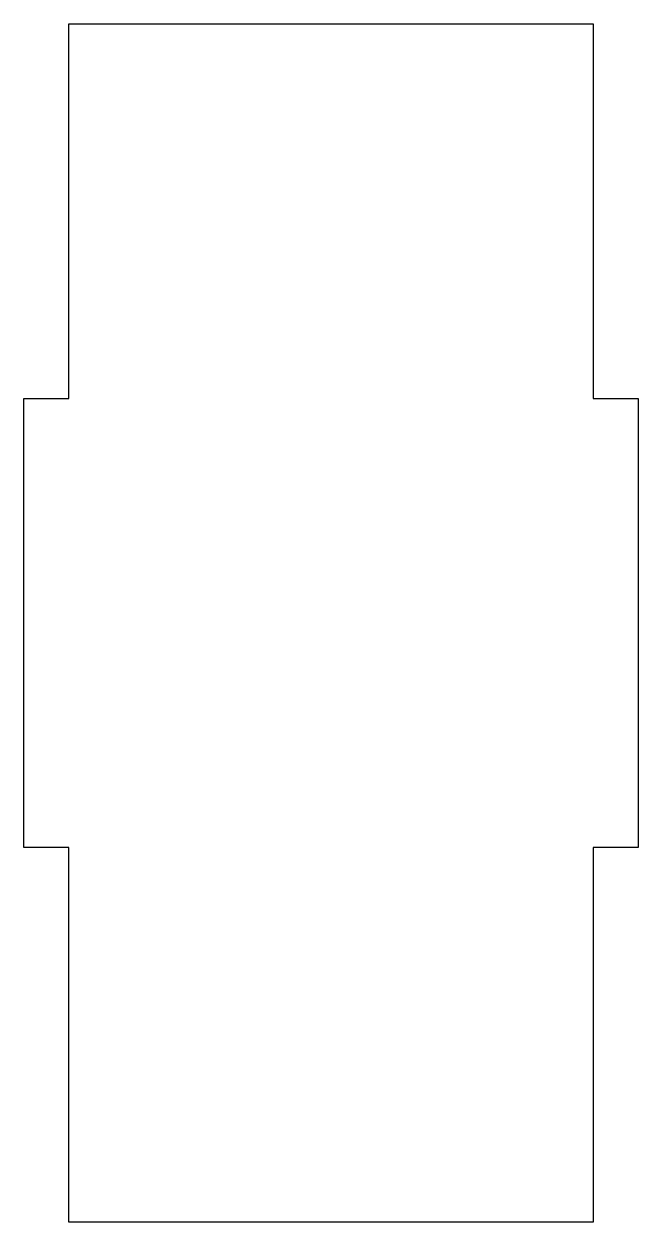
# Model space of a CAD drawing. Header units: metres. Extents: x 0 to 41, y -40 to 40.
import ezdxf

# ---------------------------------------------------------------- set-up
doc = ezdxf.new("R2010")
doc.units = ezdxf.units.M

msp = doc.modelspace()

# ---------------------------------------------------------------- linework, layer by layer
for p, q in [((3, 15), (3, 40)), ((3, 40), (38, 40)), ((38, 40), (38, 15)), ((0, -15), (0, 15)), ((0, 15), (3, 15)), ((38, 15), (41, 15)), ((41, 15), (41, -15)), ((3, -15), (0, -15)), ((3, -40), (3, -15)), ((38, -15), (38, -40)), ((41, -15), (38, -15)), ((38, -40), (3, -40))]:
    msp.add_line(p, q)

doc.saveas('drawing.dxf')
